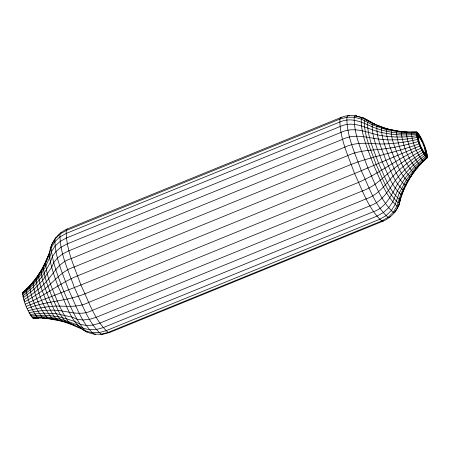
<?xml version="1.0" encoding="UTF-8"?>
<svg xmlns="http://www.w3.org/2000/svg" width="450" height="450" viewBox="0 0 450 450"><rect width="100%" height="100%" fill="white"/><g stroke="black" fill="none" stroke-linecap="round" stroke-linejoin="round"><path stroke-width="0.67" d="M33.041 318.218L38.436 318.054L33.041 318.218C27.276 311.175 23.58 301.781 22.579 292.742C32.4 283.939 40.714 273.268 46.012 261.118M407.807 132.615L407.098 132.103C395.64 131.518 384.317 128.661 373.956 123.728C364.191 117.433 352.418 112.646 340.881 117.54L67.23 228.982C57.156 233.325 50.175 243.489 49.393 254.379C50.242 265.387 54.304 275.839 57.954 286.161C66.786 303.711 71.73 331.836 95.513 334.209M400.157 200.098C398.959 209.419 391.697 217.198 383.389 221.018L109.733 332.46L102.746 334.277L93.983 334.164C81.293 322.582 75.87 305.077 68.619 289.912C62.797 273.521 54.568 256.804 54.928 239.085L59.991 234.062L60.964 232.56M402.671 191.897L398.374 206.072L394.762 212.338L393.233 212.299C380.543 200.717 375.12 183.212 367.869 168.047C362.048 151.656 353.818 134.938 354.178 117.219L355.101 115.791L356.631 115.836M404.466 187.493C403.29 192.656 400.191 197.235 399.234 202.545L397.924 202.506C387.034 192.566 382.376 177.536 376.149 164.52C371.149 150.446 364.084 136.097 364.399 120.881L365.192 119.661L366.502 119.694L367.841 120.668M418.151 136.586L416.301 132.401L401.254 132.255L386.409 129.673L372.161 124.74L361.243 119.047L354.178 117.219L346.894 117.225L339.891 119.064L66.234 230.507L59.991 234.062C59.608 252.731 68.282 270.343 74.413 287.612C82.058 303.593 87.767 322.031 101.138 334.232L108.096 332.415L381.746 220.972L388.041 217.395L393.233 212.299L396.979 206.032L400.736 194.293L407.396 180.771L416.154 168.519L426.763 157.877L425.132 153.574C421.284 148.877 418.821 142.611 418.151 136.586L416.548 132.019L411.564 132.193L411.289 132.626C412.414 142.774 416.565 153.321 423.039 161.229L423.501 161.241L427.421 157.511C426.42 148.472 422.724 139.072 416.959 132.03L416.301 132.401C417.302 141.441 420.998 150.834 426.763 157.877L427.174 157.888L425.565 153.326C424.901 147.302 422.432 141.036 418.59 136.339L416.959 132.03L401.608 131.709L386.904 128.908L372.842 123.694L362.093 117.742L355.101 115.791M399.966 200.188L399.218 204.767L398.374 206.072L396.979 206.032C385.369 195.435 380.407 179.426 373.77 165.549C368.443 150.553 360.917 135.259 361.243 119.047L362.093 117.742L363.488 117.782L368.291 120.988L374.878 124.526M421.234 147.156L420.919 148.252C398.897 157.567 380.244 173.019 358.369 182.464L84.718 293.906C66.257 301.382 45.731 300.971 27.197 308.593M422.488 142.757L422.803 141.66M49.629 252.09C43.999 267.531 35.286 282.105 22.579 292.742M49.826 252.225L45.664 261.501C45.681 275.237 52.234 288.118 57.094 300.713C59.884 306.9 62.848 313.026 66.482 318.763C69.182 324.636 75.499 326.351 81.022 328.522M425.565 153.326L427.421 157.511C415.839 167.287 407.363 180.309 401.85 194.327L400.736 194.293C391.449 185.822 387.484 173.019 382.179 161.921C377.916 149.929 371.897 137.7 372.161 124.74L372.842 123.694L373.956 123.728L374.974 124.464M55.851 237.662L51.396 245.233C47.987 263.998 37.012 281.227 22.5 293.507M67.23 228.982L66.234 230.507C65.852 249.502 74.672 267.418 80.91 284.991C88.684 301.241 94.494 320.001 108.096 332.415L109.733 332.46M33.266 281.717L32.912 282.257C34.341 295.121 39.6 308.498 47.807 318.527L62.274 321.317L71.556 324.529M44.156 265.067L43.599 265.922C43.386 276.519 48.307 286.521 51.789 296.325C56.126 305.392 59.372 315.866 66.96 322.791M41.782 269.454L41.288 270.219C41.091 279.743 45.512 288.731 48.645 297.54C52.543 305.691 55.457 315.096 62.274 321.317L63.096 321.339L58.247 320.136M39.172 273.701L38.728 274.387C38.554 282.909 42.514 290.947 45.309 298.834C48.803 306.129 51.407 314.544 57.51 320.113M33.452 318.229L33.699 317.846M411.272 175.866L408.218 180.793L403.723 189.697L402.711 189.669C394.296 181.991 390.701 170.387 385.897 160.335C382.033 149.468 376.577 138.386 376.819 126.641L377.432 125.696L378.444 125.724L379.828 126.72M408.713 180.028L408.218 180.793L407.396 180.771C400.579 174.549 397.665 165.139 393.767 156.988C390.634 148.179 386.213 139.196 386.409 129.673L386.904 128.908L387.726 128.931M414.067 171.849L410.827 176.546L410.091 176.529C403.993 170.961 401.383 162.54 397.896 155.244C395.094 147.364 391.134 139.326 391.309 130.798L391.753 130.118L392.49 130.134M406.401 184.331L405.844 185.181L404.933 185.158C397.344 178.228 394.099 167.76 389.762 158.687C386.28 148.882 381.358 138.887 381.572 128.284L382.123 127.434L383.04 127.457L383.867 128.059M417.088 167.991L413.668 172.457L413.016 172.44C403.785 161.167 397.868 146.126 396.264 131.659L396.664 131.051L397.316 131.068M420.328 164.312L416.734 168.536L416.154 168.519C407.947 158.496 402.683 145.119 401.254 132.255L401.608 131.709L402.193 131.726M423.776 160.813L420.013 164.79L419.496 164.779C412.211 155.874 407.537 144 406.271 132.576L407.098 132.103M400.984 197.91L400.241 199.058L399.015 199.024C388.811 189.709 384.452 175.641 378.624 163.451C373.944 150.272 367.329 136.839 367.616 122.591L368.359 121.444L369.591 121.478L371.267 122.692M390.296 216.439L389.649 217.44L388.041 217.395C374.67 205.194 368.961 186.756 361.316 170.775C355.179 153.506 346.511 135.894 346.894 117.225L347.867 115.723L349.476 115.768M26.032 289.862L30.06 285.913M394.307 212.287L395.685 210.915M25.099 290.694L22.826 292.359M22.59 294.626L32.929 284.94L41.31 273.999L45.697 266.158L49.669 257.743L51.441 251.668L54.979 246.116L60.041 241.47L66.291 238.044L339.941 126.602C354.864 119.638 367.436 129.6 381.6 132.491C392.968 135.017 404.747 135.579 416.312 134.286L418.162 137.841M23.276 297.799L33.902 289.457L42.682 280.361L51.716 267.255L53.769 262.496L57.527 257.951L62.73 253.941L69.019 250.734L342.675 139.292C355.832 132.778 369.608 138.544 383.124 139.573C394.447 140.361 405.849 139.539 416.993 137.458L418.618 139.956M420.598 145.665L354.561 173.548L80.91 284.991L26.246 306.36M423.124 144.242L423.754 143.888M24.542 301.871C32.766 297.343 40.759 292.314 47.987 286.307C56.025 278.955 63.276 270.422 74.098 267.036L347.749 155.593C359.781 149.895 373.101 150.368 385.959 148.669C396.883 147.083 407.666 144.607 418.264 141.536L419.462 142.672M25.352 304.099C43.785 296.668 59.012 283.421 77.338 275.94L350.989 164.498C373.14 155.897 396.923 152.511 419.074 143.758L420.002 144.157M28.181 310.719C37.316 308.317 46.648 306.506 56.104 306.056C67.101 306.062 78.373 307.716 88.639 302.428L362.289 190.986C375.019 186.666 383.856 176.507 394.071 168.418C402.84 161.668 412.206 155.717 421.897 150.384L421.886 148.573M29.16 312.688C38.717 310.708 48.532 309.679 58.286 310.444C69.75 311.816 81.444 316.17 92.554 310.286L366.204 198.844C379.626 194.468 386.781 182.154 396.259 172.806C404.331 165.021 413.342 158.237 422.876 152.347L422.539 149.884M31.793 317.031L46.029 316.834L59.771 318.938L68.468 321.587L77.276 324.956L82.862 328.157L89.325 329.732L96.227 329.563L103.101 327.662L376.751 216.219L383.13 212.721L388.575 207.866L392.715 201.977L397.322 191.053L404.893 178.386L414.377 166.826L425.514 156.69L424.299 152.781M32.484 317.812C51.587 316.429 71.258 321.514 87.126 332.218M36.984 277.808L36.332 277.791L35.933 278.404C37.536 292.871 43.453 307.912 52.684 319.185L53.336 319.202L43.419 318.161L37.974 318.043C31.5 310.134 27.349 299.588 26.224 289.44L26.961 289.024M341.972 117.568L340.881 117.54L339.891 119.064C339.502 138.06 348.322 155.976 354.561 173.548C362.334 189.799 368.151 208.558 381.746 220.972L383.389 221.018M411.564 132.193L412.026 132.21M30.504 285.474L29.672 285.941C30.938 297.366 35.612 309.24 42.902 318.144L48.392 318.544M42.902 318.144L43.419 318.161M101.138 334.232L102.746 334.277M53.949 319.32L57.634 320.017M384.283 128.362L386.241 128.953M63.692 321.525L67.275 322.633M381.735 127.423L383.647 128.126M67.877 322.819L71.983 324.338M72.568 324.557L74.503 325.356M423.72 145.755L424.648 146.149M424.254 147.234L425.458 148.376M418.995 141.261L417.566 139.41C405.248 142.301 392.619 144.028 379.952 143.977C368.179 143.303 356.051 141.851 344.953 147.105L71.297 258.548C57.904 262.401 52.976 275.349 43.824 284.282C37.811 290.216 30.999 295.284 23.844 299.751L24.559 300.673M424.721 148.652L426.156 150.497M425.104 149.951L426.724 152.454M418.337 138.808L416.571 135.731C403.622 137.621 390.341 137.458 377.499 134.876C365.569 131.799 353.115 126.579 340.988 132.384L67.337 243.827L61.071 247.157L55.952 251.511L52.329 256.601L50.451 262.08L46.344 269.736L41.839 276.902L33.3 286.999L22.854 296.072L23.732 297.608M425.385 151.104L427.146 154.181M425.559 152.066L427.41 155.627M418.101 137.098L416.222 133.166C402.885 134.325 389.323 132.756 376.622 128.526C364.404 123.992 353.143 115.993 339.57 122.119L65.919 233.561L59.681 237.06L54.636 241.931L51.126 247.838C52.492 263.121 58.489 277.532 63.922 291.735C69.924 305.257 75.487 319.483 85.219 330.84L91.901 332.657L98.944 332.646L105.862 330.801L379.513 219.358L385.847 215.809L391.151 210.791L395.072 204.654L399.212 193.191L406.277 179.961L415.361 167.946L426.206 157.477L424.755 153.304M425.621 152.814L427.5 156.746M417.516 132.435L418.961 136.609M418.207 133.222L419.423 137.132M419.006 134.359L419.957 137.891M423.765 152.021L424.716 155.548C414.157 163.361 404.859 172.924 397.637 183.904C391.399 194.591 386.398 207.292 373.545 211.657L99.894 323.1L93.077 325.074L86.332 325.474L80.123 324.264L74.874 321.531L66.482 318.763L58.163 316.648L44.887 315.208L30.994 315.889L30.679 314.713M419.895 135.821L420.548 138.87M423.169 151.042L423.827 154.086C413.151 161.364 403.431 170.111 395.438 180.287C388.507 190.232 382.314 201.645 369.996 205.808L96.345 317.25L89.584 319.326L83.019 320.012L77.091 319.269L72.208 317.143L56.379 313.712L43.627 313.127L30.105 314.426L29.846 313.211M420.84 137.565L421.183 140.029M421.819 139.528L421.836 141.339"/></g></svg>
